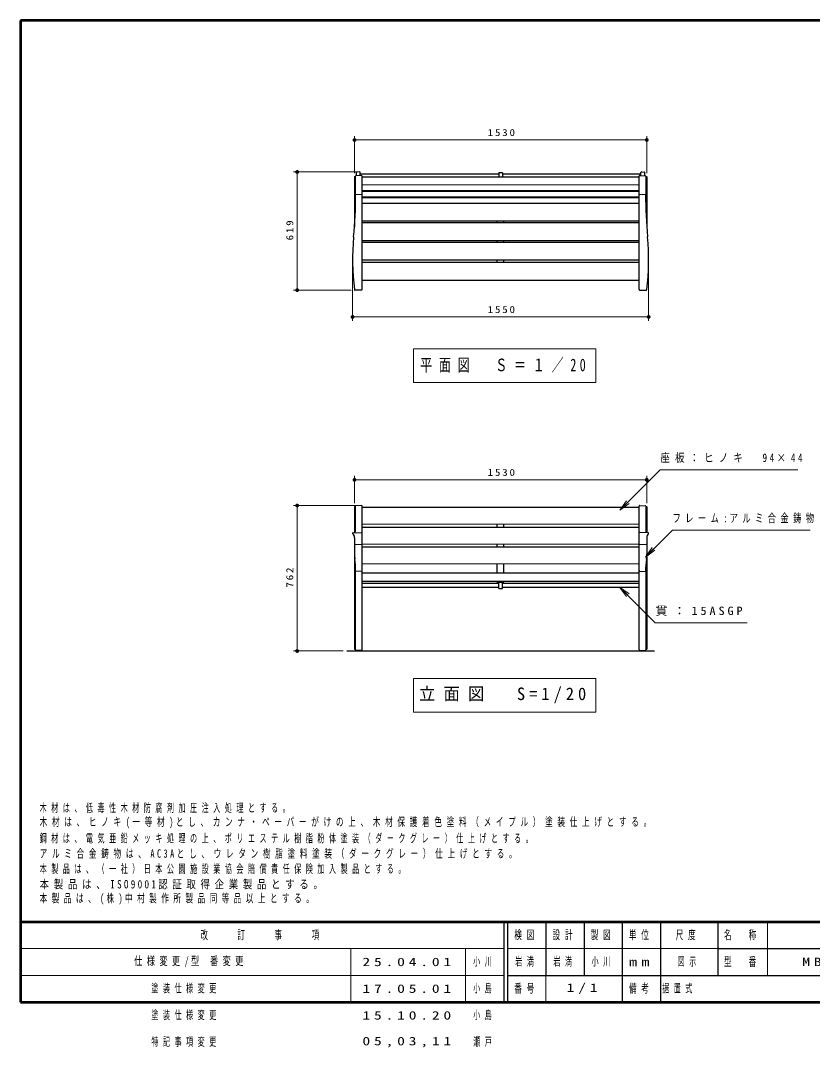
# Model space of a CAD drawing. Units: millimetres on the paper, scale 1:20. Extents: x -365 to 0, y -12 to 257.
# Drawn here: x -365 to -157.7, y -11.9 to 257 of the extents above; entities that cross this region are included whole.
import ezdxf

# ---------------------------------------------------------------- set-up
doc = ezdxf.new("R2010")
doc.units = ezdxf.units.MM
doc.layers.add('LY_1', color=7, linetype='Continuous', lineweight=25)
doc.layers.add('LY_3', color=7, linetype='Continuous', lineweight=13)
doc.styles.add('ＭＳ ゴシック', font='')
doc.styles.get('ＭＳ ゴシック').set_extended_font_data('MS Gothic')

# ---------------------------------------------------------------- blocks, each defined once
blk = doc.blocks.new('filled_dot')
at = {"color": 0, "linetype": 'Continuous', "lineweight": -2, "const_width": 1.25}
blk.add_lwpolyline([(-0.625, 0, 1), (0.625, 0, 1)], format="xyb", close=True, dxfattribs=at)

msp = doc.modelspace()

# ---------------------------------------------------------------- linework, layer by layer
at = {"layer": 'LY_1', "lineweight": 13}
for p, q in [((-277.582, 217.012), (-277.582, 226.727)), ((-201.082, 217.012), (-201.082, 226.727)), ((-277.582, 225.727), (-201.082, 225.727)), ((-277.082, 217.356), (-293.582, 217.356)), ((-292.582, 186.406), (-292.582, 217.356)), ((-277.32, 216.242), (-277.32, 211.411)), ((-201.344, 216.242), (-201.344, 211.411)), ((-275.582, 213.96), (-203.082, 213.96)), ((-275.689, 211.411), (-277.158, 211.411)), ((-275.582, 212.276), (-203.082, 212.276)), ((-275.582, 210.592), (-203.082, 210.592)), ((-202.974, 211.411), (-201.505, 211.411)), ((-278.082, 193.383), (-278.082, 178.394)), ((-200.582, 193.383), (-200.582, 178.394)), ((-278.449, 186.406), (-293.582, 186.406)), ((-200.582, 179.394), (-278.082, 179.394)), ((-262.178, 171.035), (-262.178, 162.235)), ((-214.378, 171.035), (-262.178, 171.035)), ((-214.378, 162.235), (-214.378, 171.035)), ((-262.178, 162.235), (-214.378, 162.235)), ((-277.582, 130.671), (-277.582, 137.75)), ((-201.082, 130.671), (-201.082, 137.75)), ((-277.582, 136.75), (-201.082, 136.75)), ((-276.782, 130.015), (-293.582, 130.015)), ((-292.582, 91.929), (-292.582, 130.015)), ((-277.32, 129.828), (-277.32, 123.167)), ((-208.133, 128.791), (-206.365, 131.266)), ((-208.133, 128.791), (-206.011, 130.913)), ((-205.658, 130.559), (-208.133, 128.791)), ((-201.344, 129.828), (-201.344, 123.167)), ((-275.582, 125.094), (-203.082, 125.094)), ((-275.732, 119.833), (-277.432, 119.833)), ((-275.582, 119.911), (-203.082, 119.911)), ((-202.932, 119.833), (-201.232, 119.833)), ((-201.437, 116.515), (-199.669, 118.99)), ((-201.437, 116.515), (-199.315, 118.637)), ((-198.962, 118.283), (-201.437, 116.515)), ((-275.582, 114.728), (-203.082, 114.728)), ((-277.32, 112.649), (-277.32, 92.233)), ((-201.344, 112.649), (-201.344, 92.233)), ((-206.419, 106.152), (-208.186, 108.627)), ((-208.186, 108.627), (-205.711, 106.859)), ((-208.186, 108.627), (-206.065, 106.505)), ((-280.582, 91.929), (-293.582, 91.929)), ((-262.178, 84.714), (-262.178, 75.914)), ((-214.378, 84.714), (-262.178, 84.714)), ((-214.378, 75.914), (-214.378, 84.714)), ((-262.178, 75.914), (-214.378, 75.914))]:
    msp.add_line(p, q, dxfattribs=at)
at = {"layer": 'LY_1'}
for p, q in [((-277.582, 216.073), (-277.582, 203.011)), ((-275.789, 216.411), (-277.235, 216.36)), ((-277.082, 216.366), (-277.082, 217.224)), ((-276.185, 217.352), (-276.985, 217.324)), ((-276.082, 216.401), (-276.082, 217.252)), ((-276.082, 216.846), (-239.832, 216.846)), ((-275.582, 186.556), (-275.582, 216.211)), ((-275.582, 216.053), (-203.082, 216.053)), ((-238.832, 217.146), (-239.832, 217.146)), ((-239.832, 217.146), (-239.832, 216.053)), ((-238.832, 217.146), (-238.832, 216.053)), ((-238.832, 216.846), (-202.582, 216.846)), ((-203.082, 186.556), (-203.082, 216.211)), ((-202.875, 216.411), (-201.428, 216.36)), ((-202.582, 216.401), (-202.582, 217.252)), ((-202.478, 217.352), (-201.678, 217.324)), ((-201.582, 216.366), (-201.582, 217.224)), ((-201.082, 216.073), (-201.082, 203.011)), ((-275.582, 212.508), (-203.082, 212.508)), ((-275.582, 210.824), (-203.082, 210.824)), ((-275.582, 209.14), (-203.082, 209.14)), ((-275.582, 204.599), (-203.082, 204.599)), ((-240.207, 204.137), (-240.207, 204.599)), ((-238.457, 204.137), (-238.457, 204.599)), ((-275.582, 204.137), (-203.082, 204.137)), ((-275.582, 199.437), (-203.082, 199.437)), ((-275.582, 198.975), (-203.082, 198.975)), ((-240.207, 198.975), (-240.207, 199.437)), ((-238.457, 198.975), (-238.457, 199.437)), ((-275.582, 194.317), (-203.082, 194.317)), ((-275.582, 193.756), (-203.082, 193.756)), ((-240.207, 193.756), (-240.207, 194.317)), ((-238.457, 193.756), (-238.457, 194.317)), ((-275.582, 189.056), (-203.082, 189.056)), ((-275.732, 186.406), (-277.449, 186.406)), ((-202.932, 186.406), (-201.214, 186.406)), ((-277.582, 129.677), (-277.582, 122.959)), ((-275.789, 130.015), (-277.235, 129.964)), ((-275.582, 92.286), (-275.582, 129.815)), ((-275.582, 129.564), (-203.082, 129.564)), ((-203.082, 92.286), (-203.082, 129.815)), ((-202.875, 130.015), (-201.428, 129.964)), ((-201.082, 129.677), (-201.082, 122.959)), ((-275.582, 124.381), (-203.082, 124.381)), ((-240.207, 124.381), (-240.207, 125.094)), ((-238.457, 124.381), (-238.457, 125.094)), ((-277.936, 122.903), (-275.782, 122.959)), ((-277.582, 121.586), (-277.582, 117.296)), ((-275.782, 122.959), (-275.618, 122.912)), ((-202.882, 122.959), (-203.046, 122.912)), ((-200.728, 122.903), (-202.882, 122.959)), ((-201.082, 121.586), (-201.082, 117.296)), ((-275.582, 119.198), (-203.082, 119.198)), ((-240.207, 119.198), (-240.207, 119.911)), ((-238.457, 119.198), (-238.457, 119.911)), ((-277.582, 116.57), (-277.582, 92.424)), ((-201.082, 116.57), (-201.082, 92.424)), ((-240.207, 112.429), (-240.207, 114.728)), ((-238.457, 112.429), (-238.457, 114.728)), ((-275.789, 112.822), (-277.235, 112.771)), ((-275.582, 112.429), (-203.082, 112.429)), ((-202.875, 112.822), (-201.428, 112.771)), ((-275.582, 110.229), (-203.082, 110.229)), ((-275.582, 109.712), (-239.832, 109.712)), ((-275.582, 108.627), (-239.832, 108.627)), ((-240.207, 109.929), (-240.207, 110.229)), ((-240.207, 109.929), (-238.457, 109.929)), ((-239.832, 108.327), (-239.832, 109.922)), ((-239.832, 108.327), (-238.832, 108.327)), ((-238.832, 108.327), (-238.832, 109.922)), ((-238.832, 109.712), (-203.082, 109.712)), ((-238.832, 108.627), (-203.082, 108.627)), ((-238.457, 109.929), (-238.457, 110.229)), ((-279.582, 91.929), (-199.082, 91.929)), ((-275.789, 92.086), (-277.235, 92.137)), ((-277.12, 92.133), (-277.12, 92.013)), ((-275.833, 91.931), (-277.071, 91.963)), ((-275.782, 91.981), (-275.782, 92.086)), ((-202.882, 91.981), (-202.882, 92.086)), ((-202.875, 92.086), (-201.428, 92.137)), ((-202.83, 91.931), (-201.592, 91.963)), ((-201.544, 92.133), (-201.544, 92.013))]:
    msp.add_line(p, q, dxfattribs=at)
at = {"layer": 'LY_1', "lineweight": 13}
for points in [[(-208.133, 128.791), (-197.526, 139.398), (-161.489, 139.398)], [(-201.437, 116.515), (-194.366, 123.586), (-158.319, 123.586)], [(-208.186, 108.627), (-198.875, 99.315), (-174.801, 99.315)]]:
    msp.add_lwpolyline(points, dxfattribs=at)
at = {"layer": 'LY_1'}
for centre, radius, start, end in [((-277.532, 216.073), 0.05, 92.70761, 180), ((-277.545, 216.348), 0.225, 272.70761, 344.3757), ((-277.232, 216.26), 0.1, 92, 164.3757), ((-276.982, 217.224), 0.1, 92, 180), ((-276.182, 217.252), 0.1, 359.99999, 91.99999), ((-275.782, 216.211), 0.2, 360, 92), ((-202.882, 216.211), 0.2, 88, 180), ((-202.482, 217.252), 0.1, 88.00001, 180), ((-201.682, 217.224), 0.1, 360, 88), ((-201.432, 216.26), 0.1, 15.6243, 88), ((-201.119, 216.348), 0.225, 195.6243, 267.29239), ((-201.132, 216.073), 0.05, 360, 87.29239), ((-395.012, 211.411), 117.73, 354.62008, 359.99999), ((-83.652, 211.411), 117.73, 180.00001, 185.37992), ((-214.204, 194.383), 63.878, 174.6201, 187.05455), ((-264.46, 194.383), 63.878, 352.94544, 5.3799), ((-277.449, 186.556), 0.15, 187.05456, 270), ((-275.732, 186.556), 0.15, 270, 359.99999), ((-202.932, 186.556), 0.15, 180.00001, 270), ((-201.214, 186.556), 0.15, 270, 352.94544), ((-277.532, 129.677), 0.05, 92.70761, 180), ((-277.545, 129.952), 0.225, 272.70761, 344.3757), ((-277.232, 129.864), 0.1, 92, 164.3757), ((-275.782, 129.815), 0.2, 360, 92), ((-202.882, 129.815), 0.2, 88, 180), ((-201.432, 129.864), 0.1, 15.6243, 88), ((-201.119, 129.952), 0.225, 195.6243, 267.29239), ((-201.132, 129.677), 0.05, 0, 87.29239), ((-277.932, 122.753), 0.15, 91.5, 226.38182), ((-279.044, 121.586), 1.462, 360, 46.38183), ((-275.632, 122.864), 0.05, 360, 73.73655), ((-203.032, 122.864), 0.05, 106.26345, 180), ((-199.62, 121.586), 1.462, 133.61817, 180), ((-200.732, 122.753), 0.15, 313.61817, 88.5), ((-267.582, 117.296), 10, 179.99999, 187.64054), ((-301.072, 112.804), 23.79, 359.91818, 7.64055), ((-177.592, 112.804), 23.79, 172.35945, 180.08182), ((-211.082, 117.296), 10, 352.35946, 0), ((-277.532, 112.484), 0.05, 92.70761, 180), ((-277.545, 112.759), 0.225, 272.70761, 344.37567), ((-277.232, 112.672), 0.1, 92, 164.3757), ((-275.782, 112.622), 0.2, 360, 92), ((-202.882, 112.622), 0.2, 88, 180), ((-201.432, 112.672), 0.1, 15.6243, 88), ((-201.119, 112.759), 0.225, 195.62433, 267.29239), ((-201.132, 112.484), 0.05, 0, 87.29239), ((-277.532, 92.424), 0.05, 179.99999, 267.2924), ((-277.545, 92.149), 0.225, 15.6243, 87.29239), ((-277.232, 92.237), 0.1, 195.6243, 268), ((-277.07, 92.013), 0.05, 179.99999, 268.50001), ((-275.832, 91.981), 0.05, 268.5, 0), ((-275.782, 92.286), 0.2, 268.00001, 0.00001), ((-202.882, 92.286), 0.2, 179.99999, 271.99999), ((-202.832, 91.981), 0.05, 179.99999, 271.49999), ((-201.594, 92.013), 0.05, 271.5, 0), ((-201.432, 92.237), 0.1, 272, 344.3757), ((-201.119, 92.149), 0.225, 92.70761, 164.3757), ((-201.132, 92.424), 0.05, 272.70761, 0)]:
    msp.add_arc(centre, radius, start, end, dxfattribs=at)
at = {"layer": 'LY_1', "lineweight": 13}
for centre, start, end in [((-277.432, 119.983), 179.99999, 270), ((-275.732, 119.983), 270, 0), ((-202.932, 119.983), 179.99999, 270), ((-201.232, 119.983), 270, 0)]:
    msp.add_arc(centre, 0.15, start, end, dxfattribs=at)
at = {"layer": 'LY_3', "lineweight": 50}
for p, q in [((-365, 257), (-365, 0)), ((0, 257), (-365, 257)), ((-365, 21), (0, 21)), ((-365, 0), (0, 0))]:
    msp.add_line(p, q, dxfattribs=at)
at = {"layer": 'LY_3', "color": 211, "lineweight": 25}
for p, q in [((-238.5, 21), (-238.5, 0)), ((-237.5, 21), (-237.5, 0)), ((-227.5, 21), (-227.5, 7)), ((-217.5, 21), (-217.5, 7)), ((-207.5, 21), (-207.5, 0)), ((-197.5, 21), (-197.5, 7)), ((-182.5, 21), (-182.5, 7)), ((-182.5, 14), (-70, 14)), ((-237.5, 7), (0, 7))]:
    msp.add_line(p, q, dxfattribs=at)
at = {"layer": 'LY_3'}
for p, q in [((-169.5, 21), (-169.5, 7)), ((-365, 14), (-238.5, 14)), ((-278.5, 14), (-278.5, 0)), ((-248.5, 14), (-248.5, 0)), ((-237.5, 14), (-182.5, 14)), ((-365, 7), (-238.5, 7)), ((-227.5, 7), (-227.5, 0))]:
    msp.add_line(p, q, dxfattribs=at)
at = {"layer": 'LY_3', "lineweight": 25}
msp.add_line((-197.5, 7), (-197.5, 0), dxfattribs=at)

# ---------------------------------------------------------------- block references
at = {"layer": 'LY_1', "lineweight": 13, "xscale": 0.4, "yscale": 0.4}
for p in [(-277.582, 225.727), (-278.082, 179.394), (-277.582, 136.75)]:
    msp.add_blockref('filled_dot', p, dxfattribs=at)
for p, rotation in [((-201.082, 225.727), 180), ((-292.582, 217.356), 270), ((-292.582, 186.406), 90), ((-200.582, 179.394), 180), ((-201.082, 136.75), 180), ((-292.582, 130.015), 270), ((-292.582, 91.929), 90)]:
    msp.add_blockref('filled_dot', p, dxfattribs=dict(at, rotation=rotation))

# ---------------------------------------------------------------- texts
at = {"layer": 'LY_1', "style": 'ＭＳ ゴシック'}
for s, insert, char_height, attachment_point in [('\\T1.33;\\W1.15;1530', (-238.908, 226.727), 1.833, 8), ('\\T1.33;\\W1.15;1550', (-238.908, 180.394), 1.833, 8), ('\\T1.56;\\W0.7;平面図\u3000Ｓ＝１／20', (-238.278, 166.635), 3.299, 5), ('\\T1.55;\\W0.8;座板：ヒノキ\u300094×44', (-197.489, 142.398), 2.199, 4), ('\\T1.33;\\W1.15;1530', (-238.908, 137.75), 1.833, 8), ('\\T1.54;\\W0.7;フレーム:アルミ合金鋳物', (-194.319, 126.586), 2.199, 4), ('\\T1.5;\\W1.05;貫：15ASGP', (-198.801, 102.315), 2.199, 4), ('\\T1.5;\\W0.95;立面図\u3000S=1/20', (-238.278, 80.314), 3.299, 5), ('\\T1.64;\\W0.6;木材は、低毒性木材防腐剤加圧注入処理とする。', (-360, 49.5), 2.199, 7), ('\\T1.61;\\W0.65;木材は、ヒノキ(一等材)とし、カンナ・ペーパーがけの上、木材保護着色塗料（メイプル）塗装仕上げとする。', (-360, 45.5), 2.199, 7), ('\\T1.64;\\W0.6;鋼材は、電気亜鉛メッキ処理の上、ポリエステル樹脂粉体塗装（ダークグレー）仕上げとする。', (-360, 41.5), 2.199, 7), ('\\T1.61;\\W0.65;アルミ合金鋳物は、AC3Aとし、ウレタン樹脂塗料塗装（ダークグレー）仕上げとする。', (-360, 37.5), 2.199, 7), ('\\T1.64;\\W0.6;本製品は、（一社）日本公園施設業協会賠償責任保険加入製品とする。', (-360, 33.5), 2.199, 7), ('\\T1.5;\\W0.8;本製品は、ISO9001認証取得企業製品とする。', (-360, 29.5), 2.199, 7), ('\\T1.58;\\W0.65;本製品は、(株)中村製作所製品同等品以上とする。', (-360, 25.5), 2.199, 7), ('\\T1.53;\\W0.7;仕様変更/型\\~番変更', (-335.25, 10.5), 2.199, 4), ('\\T1.5;\\W1.35;25.04.01', (-275.5, 10.5), 2.199, 4), ('\\T1.64;\\W0.6;小川', (-246.5, 10.5), 2.199, 4), ('\\T1.64;\\W0.6;岩満', (-235.5, 10.5), 2.199, 4), ('\\T1.64;\\W0.6;岩満', (-222.5, 10.5), 2.199, 5), ('\\T1.64;\\W0.6;小川', (-212.5, 10.5), 2.199, 5), ('\\T1.64;\\W0.6;図示', (-193, 10.5), 2.199, 4), ('\\T1.5;\\W1.35;MB-15AP', (-149.75, 10.5), 2.199, 5), ('\\T1.64;\\W0.6;塗装仕様変更', (-330.75, 3.5), 2.199, 4), ('\\T1.5;\\W1.35;17.05.01', (-275.5, 3.5), 2.199, 4), ('\\T1.64;\\W0.6;小島', (-246.5, 3.5), 2.199, 4), ('\\T1.5;\\W1.35;1/1', (-217.5, 3.5), 2.199, 5), ('\\T1.64;\\W0.6;据置式', (-192.5, 3.5), 2.199, 5), ('\\T1.64;\\W0.6;塗装仕様変更', (-330.75, -3.5), 2.199, 4), ('\\T1.5;\\W1.35;15.10.20', (-275.5, -3.5), 2.199, 4), ('\\T1.64;\\W0.6;小島', (-246.5, -3.5), 2.199, 4), ('\\T1.64;\\W0.6;特記事項変更', (-330.75, -10.5), 2.199, 4), ('\\T1.5;\\W1.35;05,03,11', (-275.5, -10.5), 2.199, 4), ('\\T1.64;\\W0.6;瀬戸', (-246.5, -10.5), 2.199, 4)]:
    msp.add_mtext(s, dxfattribs=dict(at, insert=insert, char_height=char_height, attachment_point=attachment_point))
at = {"layer": 'LY_1', "char_height": 1.833, "attachment_point": 8, "rotation": 90, "style": 'ＭＳ ゴシック'}
for s, insert in [('\\T1.33;\\W1.15;619', (-293.582, 202.298)), ('\\T1.33;\\W1.15;762', (-293.582, 111.389))]:
    msp.add_mtext(s, dxfattribs=dict(at, insert=insert))
at = {"layer": 'LY_3', "color": 4, "char_height": 2.346, "attachment_point": 5, "style": 'ＭＳ ゴシック'}
for s, insert in [('\\T1.64;\\W0.6;改\u3000\u3000訂\u3000\u3000事\u3000\u3000項', (-301.75, 17.5)), ('\\T1.64;\\W0.6;検図', (-232.5, 17.5)), ('\\T1.64;\\W0.6;設計', (-222.5, 17.5)), ('\\T1.64;\\W0.6;製図', (-212.5, 17.5)), ('\\T1.64;\\W0.6;単位', (-202.5, 17.5)), ('\\T1.64;\\W0.6;尺度', (-190.25, 17.5)), ('\\T1.64;\\W0.6;名\u3000称', (-176, 17.5)), ('\\T1.5;\\W1.35;mm', (-202.5, 10.5)), ('\\T1.64;\\W0.6;型\u3000番', (-176, 10.5)), ('\\T1.64;\\W0.6;番号', (-232.5, 3.5)), ('\\T1.64;\\W0.6;備考', (-202.5, 3.5))]:
    msp.add_mtext(s, dxfattribs=dict(at, insert=insert))

doc.saveas('drawing.dxf')
